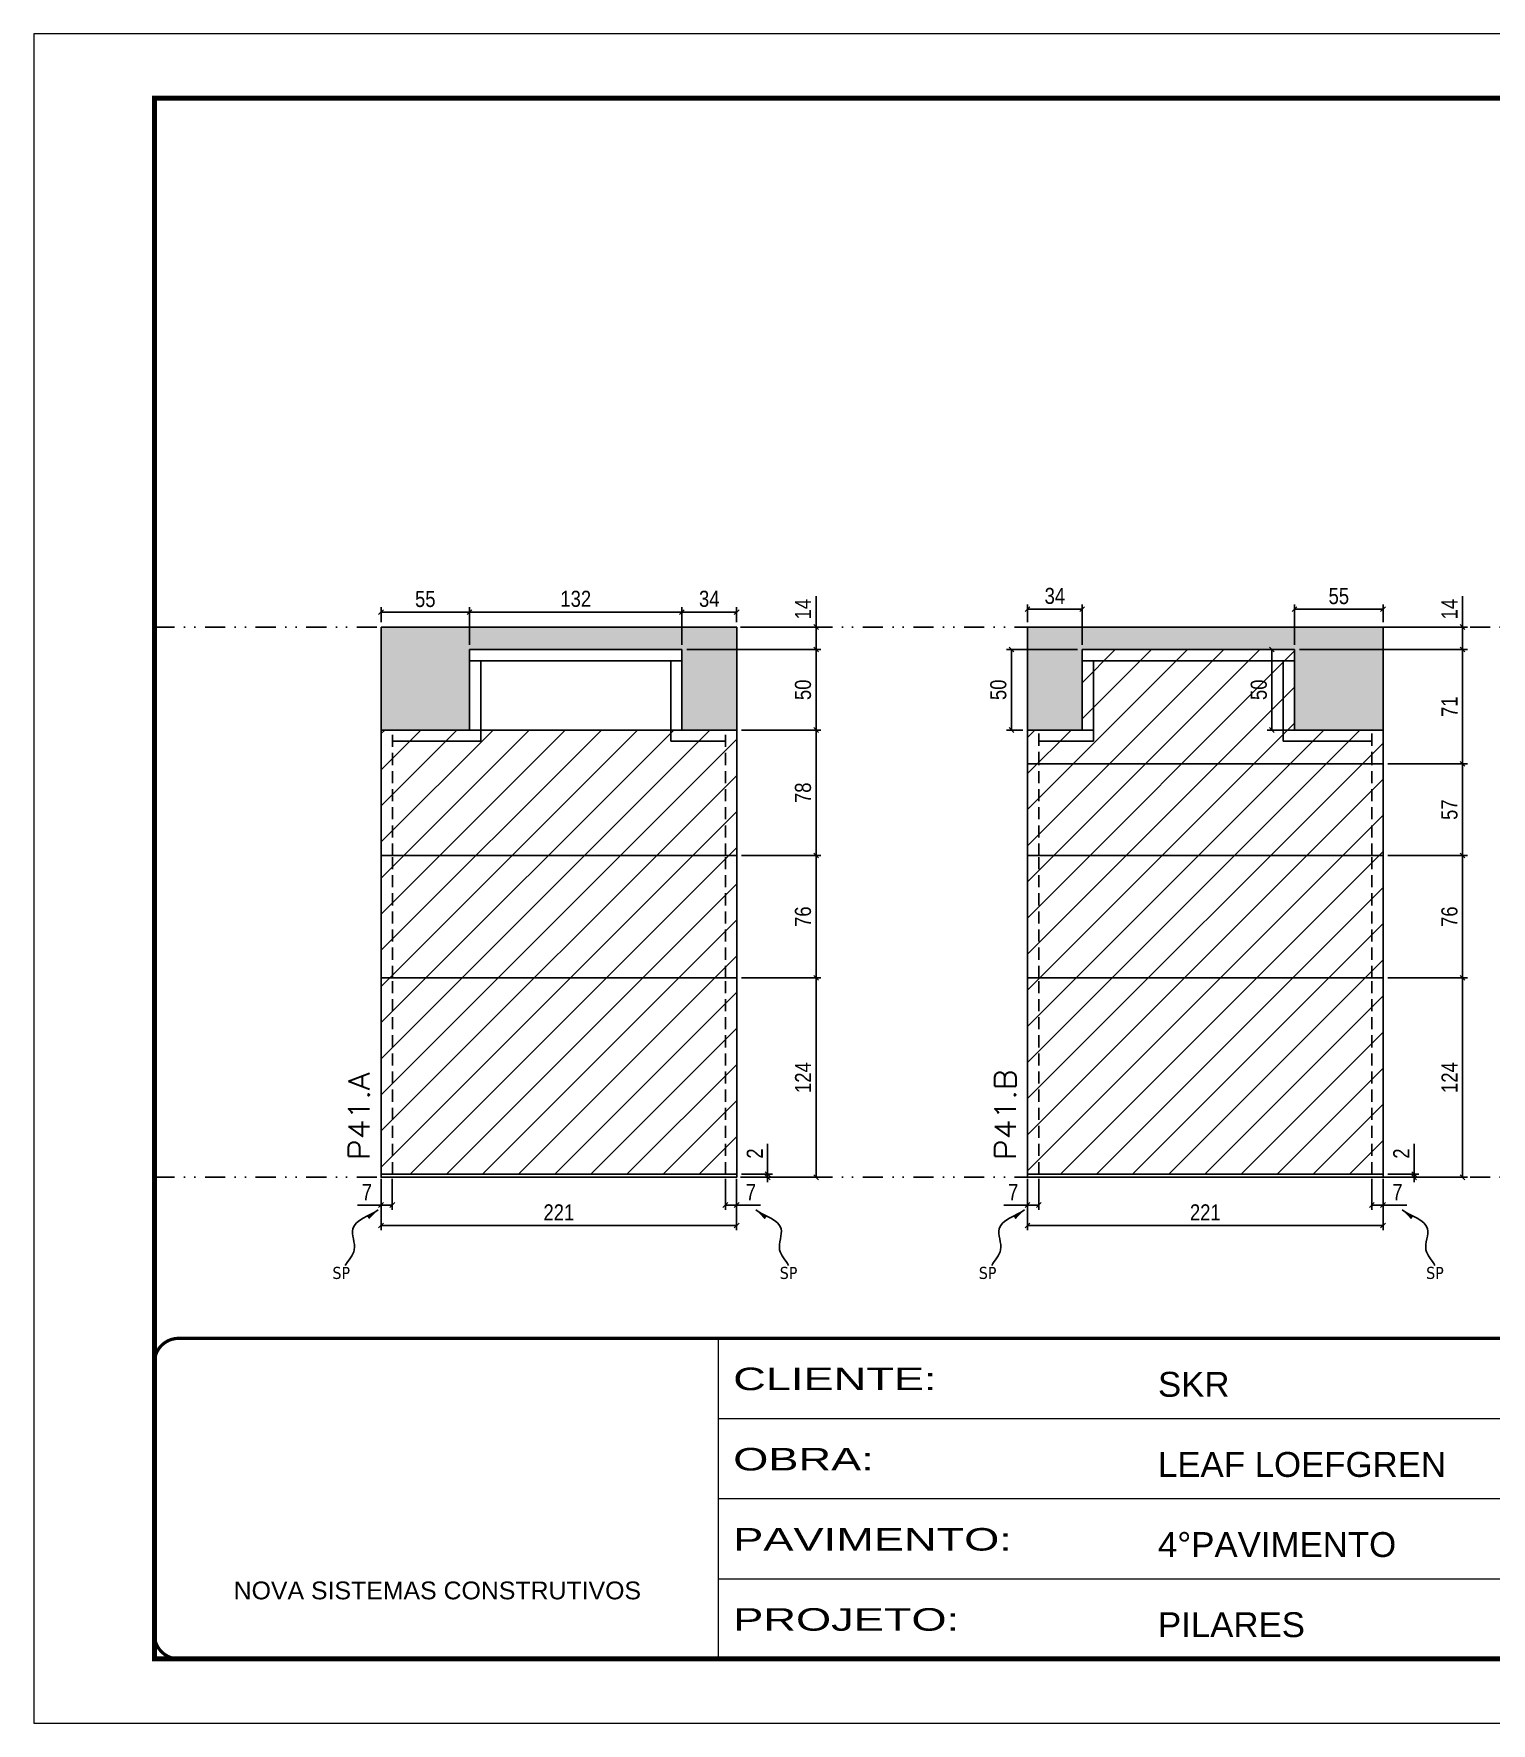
# Model space of a CAD drawing. Extents: x 14400 to 27878, y -21631 to 6985.
# Drawn here: x 17583 to 18489, y -7848 to -6798 of the extents above; entities that cross this region are included whole.
import ezdxf

# ---------------------------------------------------------------- set-up
doc = ezdxf.new("R2010")
doc.units = 0
for name, pattern in [('CONTINUO', [0]), ('DASHED', [0.75, 0.5, -0.25]), ('DIVIDE2', [0.625, 0.25, -0.125, 0, -0.125, 0, -0.125]), ('HIDDEN', [0.375, 0.25, -0.125])]:
    doc.linetypes.add(name, pattern=pattern)
for name, color, linetype in [('COTA', 241, 'Continuous'), ('Nível', 160, 'Continuous'), ('Painéis', 200, 'Continuous'), ('SARR_2.2x7', 40, 'Continuous'), ('Sarrafo de Pressão', 42, 'HIDDEN'), ('texto', 7, 'Continuous')]:
    doc.layers.add(name, color=color, linetype=linetype)
for name, color, linetype, lineweight in [('Folhas', 255, 'Continuous', 9), ('Hachura', 251, 'Continuous', 9), ('SARRAFO DE PRESSAO', 251, 'DASHED', 9), ('Texto Seção', 7, 'Continuous', 15)]:
    doc.layers.add(name, color=color, linetype=linetype, lineweight=lineweight)
doc.styles.add('ARIAL', font='arial.ttf')
doc.styles.add('COTA TECNICA', font='techl___.ttf', dxfattribs={"height": 10})
doc.styles.add('COTA TECNICA-50', font='techl___.ttf', dxfattribs={"height": 10})
doc.styles.add('REGUA-120', font='ROMANS.shx', dxfattribs={"height": 15})
doc.styles.get("Standard").update_dxf_attribs({"font": 'arial.ttf'})
doc.styles.add('Tecnologia', font='')
doc.styles.get('Tecnologia').set_extended_font_data('Forgotten Futurist')
doc.dimstyles.new('COTA PAINEL-50', dxfattribs={"dimtxt": 10, "dimasz": 3, "dimexe": 3, "dimexo": 3, "dimgap": 3, "dimtad": 1, "dimdec": 1, "dimzin": 12, "dimdsep": 46, "dimtxsty": 'COTA TECNICA-50', "dimblk1": 'OBLIQUE', "dimblk2": 'OBLIQUE', "dimsah": 1, "dimcen": 0.9, "dimclrd": 4, "dimclre": 4, "dimclrt": 240, "dimadec": 1, "dimazin": 3, "dimtfac": 1, "dimtdec": 1, "dimtmove": 0, "dimatfit": 3, "dimfxl": 1, "dimtolj": 1, "dimtzin": 12, "dimarcsym": 0})
doc.dimstyles.new('PAINEL', dxfattribs={"dimtxt": 10, "dimasz": 3, "dimexe": 3, "dimexo": 3, "dimgap": 3, "dimtad": 1, "dimdec": 1, "dimzin": 12, "dimdsep": 46, "dimtxsty": 'COTA TECNICA', "dimblk1": 'OBLIQUE', "dimblk2": 'OBLIQUE', "dimsah": 1, "dimcen": 0.9, "dimclrd": 4, "dimclre": 4, "dimclrt": 240, "dimadec": 1, "dimazin": 3, "dimtfac": 1, "dimtdec": 1, "dimtmove": 0, "dimatfit": 3, "dimfxl": 1, "dimtolj": 1, "dimtzin": 12, "dimarcsym": 0})
doc.dimstyles.get("Standard").update_dxf_attribs({"dimtxt": 0.18, "dimasz": 0.18, "dimexe": 0.18, "dimexo": 0.0625, "dimgap": 0.09, "dimtad": 0, "dimtih": 1, "dimtoh": 1, "dimdec": 4, "dimzin": 0, "dimdsep": 46, "dimtxsty": 'Standard', "dimcen": 0.09, "dimadec": 0, "dimazin": 0, "dimtfac": 1, "dimtdec": 4, "dimtofl": 0, "dimtmove": 0, "dimatfit": 3, "dimfxl": 1, "dimtolj": 1, "dimtzin": 0, "dimarcsym": 0})

# ---------------------------------------------------------------- blocks, each defined once
blk = doc.blocks.new('9999999999')
at = {"color": 30, "linetype": 'CONTINUO'}
for p, q in [((98564.6, 34230.2), (98564.6, 34429.4)), ((98564.6, 34379.6), (99584, 34379.6)), ((98564.6, 34329.8), (99488, 34329.8)), ((98564.6, 34280), (99488, 34280))]:
    blk.add_line(p, q, dxfattribs=at)
at = {"color": 30, "linetype": 'CONTINUO', "const_width": 2}
blk.add_lwpolyline([(99584, 34230.2), (99584, 34414.4, 0.414214), (99569, 34429.4), (98229, 34429.4, 0.414214), (98214, 34414.4), (98214, 34245.2, 0.414214), (98229, 34230.2), (99584, 34230.2)], format="xyb", dxfattribs=at)
at = {"layer": 'Folhas'}
blk.add_lwpolyline([(98139, 34190.2), (99624, 34190.2), (99624, 35240.2), (98139, 35240.2)], close=True, dxfattribs=at)
at = {"layer": 'Folhas', "color": 30, "const_width": 3}
blk.add_lwpolyline([(98214, 34230.2), (99584, 34230.2), (99584, 35200.2), (98214, 35200.2)], close=True, dxfattribs=at)
at = {"color": 7, "linetype": 'Continuous', "ltscale": 5, "style": 'ARIAL'}
for s, height, p in [('SKR', 15.48, (98837.7, 34393.1)), ('LEAF LOEFGREN', 15.483, (98837.7, 34343.3)), ('4°PAVIMENTO', 15.483, (98837.7, 34293.5)), ('NOVA SISTEMAS CONSTRUTIVOS', 11.059, (98263.2, 34267.2)), ('PILARES', 15.48, (98837.7, 34243.7))]:
    blk.add_text(s, height=height, dxfattribs=at).set_placement(p)
at = {"layer": 'Folhas', "color": 7, "style": 'Tecnologia', "width": 1.5}
for s, p in [('CLIENTE:', (98573.7, 34397.2)), ('OBRA:', (98573.7, 34347.3)), ('PAVIMENTO:', (98573.7, 34297.5)), ('PROJETO:', (98573.7, 34247.7))]:
    blk.add_text(s, height=14, dxfattribs=at).set_placement(p)
blk = doc.blocks.new('_Oblique')
at = {"color": 0, "linetype": 'ByBlock', "lineweight": -2}
blk.add_line((-0.5, -0.5), (0.5, 0.5), dxfattribs=at)
blk = doc.blocks.new('*D2212')
at = {"layer": 'COTA', "color": 4, "lineweight": -2, "transparency": 16777216}
for p, q in [((17799.3, -7509.9), (17799.3, -7541.8)), ((18020.3, -7509.9), (18020.3, -7541.8)), ((18020.3, -7538.8), (17799.3, -7538.8))]:
    blk.add_line(p, q, dxfattribs=at)
at = {"layer": 'Defpoints', "color": 0, "transparency": 16777216}
for p in [(17799.3, -7506.9), (18020.3, -7506.9), (17799.3, -7538.8)]:
    blk.add_point(p, dxfattribs=at)
at = {"layer": 'COTA', "color": 4, "lineweight": -2, "transparency": 16777216, "xscale": 3, "yscale": 3, "zscale": 3, "rotation": 180}
blk.add_blockref('_Oblique', (17799.3, -7538.8), dxfattribs=at)
at = {"layer": 'COTA', "color": 4, "lineweight": -2, "transparency": 16777216, "xscale": 3, "yscale": 3, "zscale": 3}
blk.add_blockref('_Oblique', (18020.3, -7538.8), dxfattribs=at)
at = {"layer": 'COTA', "color": 240, "transparency": 16777216, "insert": (17909.8, -7530.7), "char_height": 10, "attachment_point": 5, "style": 'COTA TECNICA'}
blk.add_mtext('\\A1;221', dxfattribs=at)
blk = doc.blocks.new('*D2213')
at = {"layer": 'COTA', "color": 4, "lineweight": -2, "transparency": 16777216}
for p, q in [((18013.3, -7509.9), (18013.3, -7529.1)), ((18020.3, -7511.9), (18020.3, -7529.1)), ((18013.3, -7526.1), (18020.3, -7526.1)), ((18020.3, -7526.1), (18035.1, -7526.1))]:
    blk.add_line(p, q, dxfattribs=at)
at = {"layer": 'Defpoints', "color": 0, "transparency": 16777216}
for p in [(18013.3, -7506.9), (18020.3, -7508.9), (18020.3, -7526.1)]:
    blk.add_point(p, dxfattribs=at)
at = {"layer": 'COTA', "color": 4, "lineweight": -2, "transparency": 16777216, "xscale": 3, "yscale": 3, "zscale": 3, "rotation": 180}
blk.add_blockref('_Oblique', (18013.3, -7526.1), dxfattribs=at)
at = {"layer": 'COTA', "color": 4, "lineweight": -2, "transparency": 16777216, "xscale": 3, "yscale": 3, "zscale": 3}
blk.add_blockref('_Oblique', (18020.3, -7526.1), dxfattribs=at)
at = {"layer": 'COTA', "color": 240, "transparency": 16777216, "insert": (18029.2, -7518.1), "char_height": 10, "attachment_point": 5, "style": 'COTA TECNICA-50'}
blk.add_mtext('\\A1;7', dxfattribs=at)
blk = doc.blocks.new('*D2214')
at = {"layer": 'COTA', "color": 4, "lineweight": -2, "transparency": 16777216}
for p, q in [((17799.3, -7511.9), (17799.3, -7529.1)), ((17806.3, -7509.9), (17806.3, -7529.1)), ((17799.3, -7526.1), (17784.6, -7526.1)), ((17806.3, -7526.1), (17799.3, -7526.1))]:
    blk.add_line(p, q, dxfattribs=at)
at = {"layer": 'Defpoints', "color": 0, "transparency": 16777216}
for p in [(17806.3, -7506.9), (17799.3, -7508.9), (17799.3, -7526.1)]:
    blk.add_point(p, dxfattribs=at)
at = {"layer": 'COTA', "color": 4, "lineweight": -2, "transparency": 16777216, "xscale": 3, "yscale": 3, "zscale": 3, "rotation": 180}
blk.add_blockref('_Oblique', (17799.3, -7526.1), dxfattribs=at)
at = {"layer": 'COTA', "color": 4, "lineweight": -2, "transparency": 16777216, "xscale": 3, "yscale": 3, "zscale": 3}
blk.add_blockref('_Oblique', (17806.3, -7526.1), dxfattribs=at)
at = {"layer": 'COTA', "color": 240, "transparency": 16777216, "insert": (17790.5, -7518.1), "char_height": 10, "attachment_point": 5, "style": 'COTA TECNICA-50'}
blk.add_mtext('\\A1;7', dxfattribs=at)
blk = doc.blocks.new('*D2215')
at = {"layer": 'COTA', "color": 4, "lineweight": -2, "transparency": 16777216}
for p, q in [((18039.6, -7506.9), (18039.6, -7488.1)), ((18023.3, -7506.9), (18042.6, -7506.9)), ((18039.6, -7508.9), (18039.6, -7506.9)), ((18023.3, -7508.9), (18042.6, -7508.9)), ((18039.6, -7508.9), (18039.6, -7511.9))]:
    blk.add_line(p, q, dxfattribs=at)
at = {"layer": 'Defpoints', "color": 0, "transparency": 16777216}
for p in [(18020.3, -7506.9), (18020.3, -7508.9), (18039.6, -7508.9)]:
    blk.add_point(p, dxfattribs=at)
at = {"layer": 'COTA', "color": 4, "lineweight": -2, "transparency": 16777216, "xscale": 3, "yscale": 3, "zscale": 3}
for p, rotation in [((18039.6, -7506.9), 270), ((18039.6, -7508.9), 90)]:
    blk.add_blockref('_Oblique', p, dxfattribs=dict(at, rotation=rotation))
at = {"layer": 'COTA', "color": 240, "transparency": 16777216, "insert": (18031.6, -7494.1), "char_height": 10, "attachment_point": 5, "rotation": 90, "style": 'COTA TECNICA-50'}
blk.add_mtext('\\A1;2', dxfattribs=at)
blk = doc.blocks.new('*D2216')
at = {"layer": 'COTA', "color": 4, "linetype": 'ByBlock', "lineweight": -2, "transparency": 16777216}
for p, q in [((18023.3, -7384.9), (18072.7, -7384.9)), ((18069.7, -7508.9), (18069.7, -7384.9)), ((18023.3, -7508.9), (18072.7, -7508.9))]:
    blk.add_line(p, q, dxfattribs=at)
at = {"layer": 'Defpoints', "color": 0, "linetype": 'ByBlock', "transparency": 16777216}
for p in [(18020.3, -7384.9), (18069.7, -7384.9), (18020.3, -7508.9)]:
    blk.add_point(p, dxfattribs=at)
at = {"layer": 'COTA', "color": 4, "linetype": 'ByBlock', "lineweight": -2, "transparency": 16777216, "xscale": 3, "yscale": 3, "zscale": 3}
for p, rotation in [((18069.7, -7384.9), 90), ((18069.7, -7508.9), 270)]:
    blk.add_blockref('_Oblique', p, dxfattribs=dict(at, rotation=rotation))
at = {"layer": 'COTA', "color": 240, "linetype": 'ByBlock', "transparency": 16777216, "insert": (18061.6, -7446.9), "char_height": 10, "attachment_point": 5, "rotation": 90, "style": 'COTA TECNICA'}
blk.add_mtext('\\A1;124', dxfattribs=at)
blk = doc.blocks.new('*D2217')
at = {"layer": 'COTA', "color": 4, "linetype": 'ByBlock', "lineweight": -2, "transparency": 16777216}
for p, q in [((18023.3, -7384.9), (18072.7, -7384.9)), ((18069.7, -7508.9), (18069.7, -7384.9)), ((18023.3, -7508.9), (18072.7, -7508.9))]:
    blk.add_line(p, q, dxfattribs=at)
at = {"layer": 'Defpoints', "color": 0, "linetype": 'ByBlock', "transparency": 16777216}
for p in [(18020.3, -7384.9), (18069.7, -7384.9), (18020.3, -7508.9)]:
    blk.add_point(p, dxfattribs=at)
at = {"layer": 'COTA', "color": 4, "linetype": 'ByBlock', "lineweight": -2, "transparency": 16777216, "xscale": 3, "yscale": 3, "zscale": 3}
for p, rotation in [((18069.7, -7384.9), 90), ((18069.7, -7508.9), 270)]:
    blk.add_blockref('_Oblique', p, dxfattribs=dict(at, rotation=rotation))
at = {"layer": 'COTA', "color": 240, "linetype": 'ByBlock', "transparency": 16777216, "insert": (18061.6, -7446.9), "char_height": 10, "attachment_point": 5, "rotation": 90, "style": 'COTA TECNICA'}
blk.add_mtext('\\A1;124', dxfattribs=at)
blk = doc.blocks.new('*D2218')
at = {"layer": 'COTA', "color": 4, "lineweight": -2, "transparency": 16777216}
for p, q in [((18023.3, -7308.9), (18072.7, -7308.9)), ((18069.7, -7384.9), (18069.7, -7308.9)), ((18023.3, -7384.9), (18072.7, -7384.9))]:
    blk.add_line(p, q, dxfattribs=at)
at = {"layer": 'Defpoints', "color": 0, "transparency": 16777216}
for p in [(18020.3, -7308.9), (18069.7, -7308.9), (18020.3, -7384.9)]:
    blk.add_point(p, dxfattribs=at)
at = {"layer": 'COTA', "color": 4, "lineweight": -2, "transparency": 16777216, "xscale": 3, "yscale": 3, "zscale": 3}
for p, rotation in [((18069.7, -7308.9), 90), ((18069.7, -7384.9), 270)]:
    blk.add_blockref('_Oblique', p, dxfattribs=dict(at, rotation=rotation))
at = {"layer": 'COTA', "color": 240, "transparency": 16777216, "insert": (18061.6, -7346.9), "char_height": 10, "attachment_point": 5, "rotation": 90, "style": 'COTA TECNICA'}
blk.add_mtext('\\A1;76', dxfattribs=at)
blk = doc.blocks.new('*D2219')
at = {"layer": 'COTA', "color": 4, "lineweight": -2, "transparency": 16777216}
for p, q in [((18201.1, -7509.9), (18201.1, -7541.8)), ((18422.1, -7509.9), (18422.1, -7541.8)), ((18422.1, -7538.8), (18201.1, -7538.8))]:
    blk.add_line(p, q, dxfattribs=at)
at = {"layer": 'Defpoints', "color": 0, "transparency": 16777216}
for p in [(18201.1, -7506.9), (18422.1, -7506.9), (18201.1, -7538.8)]:
    blk.add_point(p, dxfattribs=at)
at = {"layer": 'COTA', "color": 4, "lineweight": -2, "transparency": 16777216, "xscale": 3, "yscale": 3, "zscale": 3, "rotation": 180}
blk.add_blockref('_Oblique', (18201.1, -7538.8), dxfattribs=at)
at = {"layer": 'COTA', "color": 4, "lineweight": -2, "transparency": 16777216, "xscale": 3, "yscale": 3, "zscale": 3}
blk.add_blockref('_Oblique', (18422.1, -7538.8), dxfattribs=at)
at = {"layer": 'COTA', "color": 240, "transparency": 16777216, "insert": (18311.6, -7530.7), "char_height": 10, "attachment_point": 5, "style": 'COTA TECNICA'}
blk.add_mtext('\\A1;221', dxfattribs=at)
blk = doc.blocks.new('*D2220')
at = {"layer": 'COTA', "color": 4, "lineweight": -2, "transparency": 16777216}
for p, q in [((18415.1, -7509.9), (18415.1, -7529.1)), ((18422.1, -7511.9), (18422.1, -7529.1)), ((18415.1, -7526.1), (18422.1, -7526.1)), ((18422.1, -7526.1), (18436.8, -7526.1))]:
    blk.add_line(p, q, dxfattribs=at)
at = {"layer": 'Defpoints', "color": 0, "transparency": 16777216}
for p in [(18415.1, -7506.9), (18422.1, -7508.9), (18422.1, -7526.1)]:
    blk.add_point(p, dxfattribs=at)
at = {"layer": 'COTA', "color": 4, "lineweight": -2, "transparency": 16777216, "xscale": 3, "yscale": 3, "zscale": 3, "rotation": 180}
blk.add_blockref('_Oblique', (18415.1, -7526.1), dxfattribs=at)
at = {"layer": 'COTA', "color": 4, "lineweight": -2, "transparency": 16777216, "xscale": 3, "yscale": 3, "zscale": 3}
blk.add_blockref('_Oblique', (18422.1, -7526.1), dxfattribs=at)
at = {"layer": 'COTA', "color": 240, "transparency": 16777216, "insert": (18431, -7518.1), "char_height": 10, "attachment_point": 5, "style": 'COTA TECNICA-50'}
blk.add_mtext('\\A1;7', dxfattribs=at)
blk = doc.blocks.new('*D2221')
at = {"layer": 'COTA', "color": 4, "lineweight": -2, "transparency": 16777216}
for p, q in [((18201.1, -7511.9), (18201.1, -7529.1)), ((18208.1, -7509.9), (18208.1, -7529.1)), ((18201.1, -7526.1), (18186.4, -7526.1)), ((18208.1, -7526.1), (18201.1, -7526.1))]:
    blk.add_line(p, q, dxfattribs=at)
at = {"layer": 'Defpoints', "color": 0, "transparency": 16777216}
for p in [(18208.1, -7506.9), (18201.1, -7508.9), (18201.1, -7526.1)]:
    blk.add_point(p, dxfattribs=at)
at = {"layer": 'COTA', "color": 4, "lineweight": -2, "transparency": 16777216, "xscale": 3, "yscale": 3, "zscale": 3, "rotation": 180}
blk.add_blockref('_Oblique', (18201.1, -7526.1), dxfattribs=at)
at = {"layer": 'COTA', "color": 4, "lineweight": -2, "transparency": 16777216, "xscale": 3, "yscale": 3, "zscale": 3}
blk.add_blockref('_Oblique', (18208.1, -7526.1), dxfattribs=at)
at = {"layer": 'COTA', "color": 240, "transparency": 16777216, "insert": (18192.2, -7518.1), "char_height": 10, "attachment_point": 5, "style": 'COTA TECNICA-50'}
blk.add_mtext('\\A1;7', dxfattribs=at)
blk = doc.blocks.new('*D2222')
at = {"layer": 'COTA', "color": 4, "lineweight": -2, "transparency": 16777216}
for p, q in [((18441.4, -7506.9), (18441.4, -7488.1)), ((18425.1, -7506.9), (18444.4, -7506.9)), ((18441.4, -7508.9), (18441.4, -7506.9)), ((18425.1, -7508.9), (18444.4, -7508.9)), ((18441.4, -7508.9), (18441.4, -7511.9))]:
    blk.add_line(p, q, dxfattribs=at)
at = {"layer": 'Defpoints', "color": 0, "transparency": 16777216}
for p in [(18422.1, -7506.9), (18422.1, -7508.9), (18441.4, -7508.9)]:
    blk.add_point(p, dxfattribs=at)
at = {"layer": 'COTA', "color": 4, "lineweight": -2, "transparency": 16777216, "xscale": 3, "yscale": 3, "zscale": 3}
for p, rotation in [((18441.4, -7506.9), 270), ((18441.4, -7508.9), 90)]:
    blk.add_blockref('_Oblique', p, dxfattribs=dict(at, rotation=rotation))
at = {"layer": 'COTA', "color": 240, "transparency": 16777216, "insert": (18433.4, -7494.1), "char_height": 10, "attachment_point": 5, "rotation": 90, "style": 'COTA TECNICA-50'}
blk.add_mtext('\\A1;2', dxfattribs=at)
blk = doc.blocks.new('*D2223')
at = {"layer": 'COTA', "color": 4, "linetype": 'ByBlock', "lineweight": -2, "transparency": 16777216}
for p, q in [((18425.1, -7384.9), (18474.5, -7384.9)), ((18471.5, -7508.9), (18471.5, -7384.9)), ((18425.1, -7508.9), (18474.5, -7508.9))]:
    blk.add_line(p, q, dxfattribs=at)
at = {"layer": 'Defpoints', "color": 0, "linetype": 'ByBlock', "transparency": 16777216}
for p in [(18422.1, -7384.9), (18471.5, -7384.9), (18422.1, -7508.9)]:
    blk.add_point(p, dxfattribs=at)
at = {"layer": 'COTA', "color": 4, "linetype": 'ByBlock', "lineweight": -2, "transparency": 16777216, "xscale": 3, "yscale": 3, "zscale": 3}
for p, rotation in [((18471.5, -7384.9), 90), ((18471.5, -7508.9), 270)]:
    blk.add_blockref('_Oblique', p, dxfattribs=dict(at, rotation=rotation))
at = {"layer": 'COTA', "color": 240, "linetype": 'ByBlock', "transparency": 16777216, "insert": (18463.4, -7446.9), "char_height": 10, "attachment_point": 5, "rotation": 90, "style": 'COTA TECNICA'}
blk.add_mtext('\\A1;124', dxfattribs=at)
blk = doc.blocks.new('*D2224')
at = {"layer": 'COTA', "color": 4, "linetype": 'ByBlock', "lineweight": -2, "transparency": 16777216}
for p, q in [((18425.1, -7384.9), (18474.5, -7384.9)), ((18471.5, -7508.9), (18471.5, -7384.9)), ((18425.1, -7508.9), (18474.5, -7508.9))]:
    blk.add_line(p, q, dxfattribs=at)
at = {"layer": 'Defpoints', "color": 0, "linetype": 'ByBlock', "transparency": 16777216}
for p in [(18422.1, -7384.9), (18471.5, -7384.9), (18422.1, -7508.9)]:
    blk.add_point(p, dxfattribs=at)
at = {"layer": 'COTA', "color": 4, "linetype": 'ByBlock', "lineweight": -2, "transparency": 16777216, "xscale": 3, "yscale": 3, "zscale": 3}
for p, rotation in [((18471.5, -7384.9), 90), ((18471.5, -7508.9), 270)]:
    blk.add_blockref('_Oblique', p, dxfattribs=dict(at, rotation=rotation))
at = {"layer": 'COTA', "color": 240, "linetype": 'ByBlock', "transparency": 16777216, "insert": (18463.4, -7446.9), "char_height": 10, "attachment_point": 5, "rotation": 90, "style": 'COTA TECNICA'}
blk.add_mtext('\\A1;124', dxfattribs=at)
blk = doc.blocks.new('*D2225')
at = {"layer": 'COTA', "color": 4, "lineweight": -2, "transparency": 16777216}
for p, q in [((18425.1, -7308.9), (18474.5, -7308.9)), ((18471.5, -7384.9), (18471.5, -7308.9)), ((18425.1, -7384.9), (18474.5, -7384.9))]:
    blk.add_line(p, q, dxfattribs=at)
at = {"layer": 'Defpoints', "color": 0, "transparency": 16777216}
for p in [(18422.1, -7308.9), (18471.5, -7308.9), (18422.1, -7384.9)]:
    blk.add_point(p, dxfattribs=at)
at = {"layer": 'COTA', "color": 4, "lineweight": -2, "transparency": 16777216, "xscale": 3, "yscale": 3, "zscale": 3}
for p, rotation in [((18471.5, -7308.9), 90), ((18471.5, -7384.9), 270)]:
    blk.add_blockref('_Oblique', p, dxfattribs=dict(at, rotation=rotation))
at = {"layer": 'COTA', "color": 240, "transparency": 16777216, "insert": (18463.4, -7346.9), "char_height": 10, "attachment_point": 5, "rotation": 90, "style": 'COTA TECNICA'}
blk.add_mtext('\\A1;76', dxfattribs=at)
blk = doc.blocks.new('*D2226')
at = {"layer": 'COTA', "color": 4, "lineweight": -2, "transparency": 16777216}
for p, q in [((18201.1, -7163.9), (18201.1, -7152.8)), ((18201.1, -7155.8), (18235.1, -7155.8)), ((18235.1, -7177.9), (18235.1, -7152.8))]:
    blk.add_line(p, q, dxfattribs=at)
at = {"layer": 'Defpoints', "color": 0, "transparency": 16777216}
for p in [(18235.1, -7155.8), (18201.1, -7166.9), (18235.1, -7180.9)]:
    blk.add_point(p, dxfattribs=at)
at = {"layer": 'COTA', "color": 4, "lineweight": -2, "transparency": 16777216, "xscale": 3, "yscale": 3, "zscale": 3, "rotation": 180}
blk.add_blockref('_Oblique', (18201.1, -7155.8), dxfattribs=at)
at = {"layer": 'COTA', "color": 4, "lineweight": -2, "transparency": 16777216, "xscale": 3, "yscale": 3, "zscale": 3}
blk.add_blockref('_Oblique', (18235.1, -7155.8), dxfattribs=at)
at = {"layer": 'COTA', "color": 240, "transparency": 16777216, "insert": (18218.1, -7147.6), "char_height": 10, "attachment_point": 5, "style": 'COTA TECNICA'}
blk.add_mtext('\\A1;34', dxfattribs=at)
blk = doc.blocks.new('*D2227')
at = {"layer": 'COTA', "color": 4, "lineweight": -2, "transparency": 16777216}
for p, q in [((18370.1, -7180.9), (18474.5, -7180.9)), ((18471.5, -7251.9), (18471.5, -7180.9)), ((18425.1, -7251.9), (18474.5, -7251.9))]:
    blk.add_line(p, q, dxfattribs=at)
at = {"layer": 'Defpoints', "color": 0, "transparency": 16777216}
for p in [(18367.1, -7180.9), (18471.5, -7180.9), (18422.1, -7251.9)]:
    blk.add_point(p, dxfattribs=at)
at = {"layer": 'COTA', "color": 4, "lineweight": -2, "transparency": 16777216, "xscale": 3, "yscale": 3, "zscale": 3}
for p, rotation in [((18471.5, -7180.9), 90), ((18471.5, -7251.9), 270)]:
    blk.add_blockref('_Oblique', p, dxfattribs=dict(at, rotation=rotation))
at = {"layer": 'COTA', "color": 240, "transparency": 16777216, "insert": (18463.4, -7216.4), "char_height": 10, "attachment_point": 5, "rotation": 90, "style": 'COTA TECNICA'}
blk.add_mtext('\\A1;71', dxfattribs=at)
blk = doc.blocks.new('*D2228')
at = {"layer": 'COTA', "color": 4, "lineweight": -2, "transparency": 16777216}
for p, q in [((18471.5, -7166.9), (18471.5, -7147.8)), ((18425.1, -7166.9), (18474.5, -7166.9)), ((18471.5, -7180.9), (18471.5, -7166.9)), ((18370.1, -7180.9), (18474.5, -7180.9))]:
    blk.add_line(p, q, dxfattribs=at)
at = {"layer": 'Defpoints', "color": 0, "transparency": 16777216}
for p in [(18422.1, -7166.9), (18471.5, -7166.9), (18367.1, -7180.9)]:
    blk.add_point(p, dxfattribs=at)
at = {"layer": 'COTA', "color": 4, "lineweight": -2, "transparency": 16777216, "xscale": 3, "yscale": 3, "zscale": 3}
for p, rotation in [((18471.5, -7166.9), 90), ((18471.5, -7180.9), 270)]:
    blk.add_blockref('_Oblique', p, dxfattribs=dict(at, rotation=rotation))
at = {"layer": 'COTA', "color": 240, "transparency": 16777216, "insert": (18463.4, -7155.8), "char_height": 10, "attachment_point": 5, "rotation": 90, "style": 'COTA TECNICA'}
blk.add_mtext('\\A1;14', dxfattribs=at)
blk = doc.blocks.new('*D2229')
at = {"layer": 'COTA', "color": 4, "lineweight": -2, "transparency": 16777216}
for p, q in [((18232.1, -7180.9), (18188.1, -7180.9)), ((18191.1, -7230.9), (18191.1, -7180.9)), ((18198.1, -7230.9), (18188.1, -7230.9))]:
    blk.add_line(p, q, dxfattribs=at)
at = {"layer": 'Defpoints', "color": 0, "transparency": 16777216}
for p in [(18191.1, -7180.9), (18235.1, -7180.9), (18201.1, -7230.9)]:
    blk.add_point(p, dxfattribs=at)
at = {"layer": 'COTA', "color": 4, "lineweight": -2, "transparency": 16777216, "xscale": 3, "yscale": 3, "zscale": 3}
for p, rotation in [((18191.1, -7180.9), 90), ((18191.1, -7230.9), 270)]:
    blk.add_blockref('_Oblique', p, dxfattribs=dict(at, rotation=rotation))
at = {"layer": 'COTA', "color": 240, "transparency": 16777216, "insert": (18183, -7205.9), "char_height": 10, "attachment_point": 5, "rotation": 90, "style": 'COTA TECNICA'}
blk.add_mtext('\\A1;50', dxfattribs=at)
blk = doc.blocks.new('*D2230')
at = {"layer": 'COTA', "color": 4, "lineweight": -2, "transparency": 16777216}
for p, q in [((18425.1, -7251.9), (18474.5, -7251.9)), ((18471.5, -7308.9), (18471.5, -7251.9)), ((18425.1, -7308.9), (18474.5, -7308.9))]:
    blk.add_line(p, q, dxfattribs=at)
at = {"layer": 'Defpoints', "color": 0, "transparency": 16777216}
for p in [(18422.1, -7251.9), (18471.5, -7251.9), (18422.1, -7308.9)]:
    blk.add_point(p, dxfattribs=at)
at = {"layer": 'COTA', "color": 4, "lineweight": -2, "transparency": 16777216, "xscale": 3, "yscale": 3, "zscale": 3}
for p, rotation in [((18471.5, -7251.9), 90), ((18471.5, -7308.9), 270)]:
    blk.add_blockref('_Oblique', p, dxfattribs=dict(at, rotation=rotation))
at = {"layer": 'COTA', "color": 240, "transparency": 16777216, "insert": (18463.4, -7280.4), "char_height": 10, "attachment_point": 5, "rotation": 90, "style": 'COTA TECNICA'}
blk.add_mtext('\\A1;57', dxfattribs=at)
blk = doc.blocks.new('*D2501')
at = {"layer": 'COTA', "color": 4, "lineweight": -2, "transparency": 16777216}
for p, q in [((18023.3, -7230.9), (18072.7, -7230.9)), ((18069.7, -7308.9), (18069.7, -7230.9)), ((18023.3, -7308.9), (18072.7, -7308.9))]:
    blk.add_line(p, q, dxfattribs=at)
at = {"layer": 'Defpoints', "color": 0, "transparency": 16777216}
for p in [(18020.3, -7230.9), (18069.7, -7230.9), (18020.3, -7308.9)]:
    blk.add_point(p, dxfattribs=at)
at = {"layer": 'COTA', "color": 4, "lineweight": -2, "transparency": 16777216, "xscale": 3, "yscale": 3, "zscale": 3}
for p, rotation in [((18069.7, -7230.9), 90), ((18069.7, -7308.9), 270)]:
    blk.add_blockref('_Oblique', p, dxfattribs=dict(at, rotation=rotation))
at = {"layer": 'COTA', "color": 240, "transparency": 16777216, "insert": (18061.6, -7269.9), "char_height": 10, "attachment_point": 5, "rotation": 90, "style": 'COTA TECNICA'}
blk.add_mtext('\\A1;78', dxfattribs=at)
blk = doc.blocks.new('*D2502')
at = {"layer": 'COTA', "color": 4, "lineweight": -2, "transparency": 16777216}
for p, q in [((17989.3, -7180.9), (18072.7, -7180.9)), ((18069.7, -7180.9), (18069.7, -7230.9)), ((18023.3, -7230.9), (18072.7, -7230.9))]:
    blk.add_line(p, q, dxfattribs=at)
at = {"layer": 'Defpoints', "color": 0, "transparency": 16777216}
for p in [(17986.3, -7180.9), (18020.3, -7230.9), (18069.7, -7230.9)]:
    blk.add_point(p, dxfattribs=at)
at = {"layer": 'COTA', "color": 4, "lineweight": -2, "transparency": 16777216, "xscale": 3, "yscale": 3, "zscale": 3}
for p, rotation in [((18069.7, -7180.9), 90), ((18069.7, -7230.9), 270)]:
    blk.add_blockref('_Oblique', p, dxfattribs=dict(at, rotation=rotation))
at = {"layer": 'COTA', "color": 240, "transparency": 16777216, "insert": (18061.6, -7205.9), "char_height": 10, "attachment_point": 5, "rotation": 90, "style": 'COTA TECNICA'}
blk.add_mtext('\\A1;50', dxfattribs=at)
blk = doc.blocks.new('*D2503')
at = {"layer": 'COTA', "color": 4, "lineweight": -2, "transparency": 16777216}
for p, q in [((18364.1, -7180.9), (18350, -7180.9)), ((18353, -7180.9), (18353, -7230.9)), ((18364.1, -7230.9), (18350, -7230.9))]:
    blk.add_line(p, q, dxfattribs=at)
at = {"layer": 'Defpoints', "color": 0, "transparency": 16777216}
for p in [(18367.1, -7180.9), (18353, -7230.9), (18367.1, -7230.9)]:
    blk.add_point(p, dxfattribs=at)
at = {"layer": 'COTA', "color": 4, "lineweight": -2, "transparency": 16777216, "xscale": 3, "yscale": 3, "zscale": 3}
for p, rotation in [((18353, -7180.9), 90), ((18353, -7230.9), 270)]:
    blk.add_blockref('_Oblique', p, dxfattribs=dict(at, rotation=rotation))
at = {"layer": 'COTA', "color": 240, "transparency": 16777216, "insert": (18344.9, -7205.9), "char_height": 10, "attachment_point": 5, "rotation": 90, "style": 'COTA TECNICA'}
blk.add_mtext('\\A1;50', dxfattribs=at)
blk = doc.blocks.new('*D2504')
at = {"layer": 'COTA', "color": 4, "lineweight": -2, "transparency": 16777216}
for p, q in [((18367.1, -7177.9), (18367.1, -7152.8)), ((18367.1, -7155.8), (18422.1, -7155.8)), ((18422.1, -7163.9), (18422.1, -7152.8))]:
    blk.add_line(p, q, dxfattribs=at)
at = {"layer": 'Defpoints', "color": 0, "transparency": 16777216}
for p in [(18422.1, -7155.8), (18422.1, -7166.9), (18367.1, -7180.9)]:
    blk.add_point(p, dxfattribs=at)
at = {"layer": 'COTA', "color": 4, "lineweight": -2, "transparency": 16777216, "xscale": 3, "yscale": 3, "zscale": 3, "rotation": 180}
blk.add_blockref('_Oblique', (18367.1, -7155.8), dxfattribs=at)
at = {"layer": 'COTA', "color": 4, "lineweight": -2, "transparency": 16777216, "xscale": 3, "yscale": 3, "zscale": 3}
blk.add_blockref('_Oblique', (18422.1, -7155.8), dxfattribs=at)
at = {"layer": 'COTA', "color": 240, "transparency": 16777216, "insert": (18394.6, -7147.7), "char_height": 10, "attachment_point": 5, "style": 'COTA TECNICA'}
blk.add_mtext('\\A1;55', dxfattribs=at)
blk = doc.blocks.new('*D4484')
at = {"layer": 'COTA', "color": 4, "lineweight": -2, "transparency": 16777216}
for p, q in [((17799.3, -7163.9), (17799.3, -7154.6)), ((17854.3, -7157.6), (17799.3, -7157.6)), ((17854.3, -7177.9), (17854.3, -7154.6))]:
    blk.add_line(p, q, dxfattribs=at)
at = {"layer": 'Defpoints', "color": 0, "transparency": 16777216}
for p in [(17799.3, -7157.6), (17799.3, -7166.9), (17854.3, -7180.9)]:
    blk.add_point(p, dxfattribs=at)
at = {"layer": 'COTA', "color": 4, "lineweight": -2, "transparency": 16777216, "xscale": 3, "yscale": 3, "zscale": 3, "rotation": 180}
blk.add_blockref('_Oblique', (17799.3, -7157.6), dxfattribs=at)
at = {"layer": 'COTA', "color": 4, "lineweight": -2, "transparency": 16777216, "xscale": 3, "yscale": 3, "zscale": 3}
blk.add_blockref('_Oblique', (17854.3, -7157.6), dxfattribs=at)
at = {"layer": 'COTA', "color": 240, "transparency": 16777216, "insert": (17826.8, -7149.5), "char_height": 10, "attachment_point": 5, "style": 'COTA TECNICA'}
blk.add_mtext('\\A1;55', dxfattribs=at)
blk = doc.blocks.new('*D4485')
at = {"layer": 'COTA', "color": 4, "lineweight": -2, "transparency": 16777216}
for p, q in [((17986.3, -7177.9), (17986.3, -7154.6)), ((17986.3, -7157.6), (18020.3, -7157.6)), ((18020.3, -7163.9), (18020.3, -7154.6))]:
    blk.add_line(p, q, dxfattribs=at)
at = {"layer": 'Defpoints', "color": 0, "transparency": 16777216}
for p in [(18020.3, -7157.6), (18020.3, -7166.9), (17986.3, -7180.9)]:
    blk.add_point(p, dxfattribs=at)
at = {"layer": 'COTA', "color": 4, "lineweight": -2, "transparency": 16777216, "xscale": 3, "yscale": 3, "zscale": 3, "rotation": 180}
blk.add_blockref('_Oblique', (17986.3, -7157.6), dxfattribs=at)
at = {"layer": 'COTA', "color": 4, "lineweight": -2, "transparency": 16777216, "xscale": 3, "yscale": 3, "zscale": 3}
blk.add_blockref('_Oblique', (18020.3, -7157.6), dxfattribs=at)
at = {"layer": 'COTA', "color": 240, "transparency": 16777216, "insert": (18003.3, -7149.4), "char_height": 10, "attachment_point": 5, "style": 'COTA TECNICA'}
blk.add_mtext('\\A1;34', dxfattribs=at)
blk = doc.blocks.new('*D4486')
at = {"layer": 'COTA', "color": 4, "lineweight": -2, "transparency": 16777216}
for p, q in [((17854.3, -7177.9), (17854.3, -7154.6)), ((17854.3, -7157.6), (17986.3, -7157.6)), ((17986.3, -7177.9), (17986.3, -7154.6))]:
    blk.add_line(p, q, dxfattribs=at)
at = {"layer": 'Defpoints', "color": 0, "transparency": 16777216}
for p in [(17986.3, -7157.6), (17854.3, -7180.9), (17986.3, -7180.9)]:
    blk.add_point(p, dxfattribs=at)
at = {"layer": 'COTA', "color": 4, "lineweight": -2, "transparency": 16777216, "xscale": 3, "yscale": 3, "zscale": 3, "rotation": 180}
blk.add_blockref('_Oblique', (17854.3, -7157.6), dxfattribs=at)
at = {"layer": 'COTA', "color": 4, "lineweight": -2, "transparency": 16777216, "xscale": 3, "yscale": 3, "zscale": 3}
blk.add_blockref('_Oblique', (17986.3, -7157.6), dxfattribs=at)
at = {"layer": 'COTA', "color": 240, "transparency": 16777216, "insert": (17920.3, -7149.4), "char_height": 10, "attachment_point": 5, "style": 'COTA TECNICA'}
blk.add_mtext('\\A1;132', dxfattribs=at)
blk = doc.blocks.new('*D4487')
at = {"layer": 'COTA', "color": 4, "lineweight": -2, "transparency": 16777216}
for p, q in [((18069.7, -7166.9), (18069.7, -7147.8)), ((18023.3, -7166.9), (18072.7, -7166.9)), ((18069.7, -7180.9), (18069.7, -7166.9)), ((17989.3, -7180.9), (18072.7, -7180.9))]:
    blk.add_line(p, q, dxfattribs=at)
at = {"layer": 'Defpoints', "color": 0, "transparency": 16777216}
for p in [(18020.3, -7166.9), (18069.7, -7166.9), (17986.3, -7180.9)]:
    blk.add_point(p, dxfattribs=at)
at = {"layer": 'COTA', "color": 4, "lineweight": -2, "transparency": 16777216, "xscale": 3, "yscale": 3, "zscale": 3}
for p, rotation in [((18069.7, -7166.9), 90), ((18069.7, -7180.9), 270)]:
    blk.add_blockref('_Oblique', p, dxfattribs=dict(at, rotation=rotation))
at = {"layer": 'COTA', "color": 240, "transparency": 16777216, "insert": (18061.6, -7155.8), "char_height": 10, "attachment_point": 5, "rotation": 90, "style": 'COTA TECNICA'}
blk.add_mtext('\\A1;14', dxfattribs=at)

msp = doc.modelspace()

# ---------------------------------------------------------------- hatches: boundary and pattern name
at = {"layer": 'COTA'}
h = msp.add_hatch(dxfattribs=at)
h.set_pattern_fill('AR-CONC', color=256, scale=0.03)
h.paths.add_polyline_path([(18020.35, -7166.89), (17799.35, -7166.89), (17799.35, -7230.89), (17854.35, -7230.89), (17854.35, -7180.89), (17986.35, -7180.89), (17986.35, -7230.89), (18020.35, -7230.89)])
h = msp.add_hatch(dxfattribs=at)
h.set_pattern_fill('AR-CONC', color=256, scale=0.03)
h.paths.add_polyline_path([(18422.1, -7166.89), (18201.1, -7166.89), (18201.1, -7230.89), (18235.1, -7230.89), (18235.1, -7180.89), (18367.1, -7180.89), (18367.1, -7230.89), (18422.1, -7230.89)])
at = {"layer": 'Hachura'}
h = msp.add_hatch(dxfattribs=at)
h.set_pattern_fill('ANSI31', color=256, scale=5)
h.paths.add_polyline_path([(18020.35, -7230.89), (17799.35, -7230.89), (17799.35, -7308.89), (18020.35, -7308.89)])
h.paths.add_polyline_path([(18020.35, -7308.89), (17799.35, -7308.89), (17799.35, -7384.89), (18020.35, -7384.89)])
h.paths.add_polyline_path([(18020.35, -7384.89), (17799.35, -7384.89), (17799.35, -7506.89), (18020.35, -7506.89)])
h.paths.add_polyline_path([(18422.1, -7384.89), (18201.1, -7384.89), (18201.1, -7506.89), (18422.1, -7506.89)])
h.paths.add_polyline_path([(18422.1, -7308.89), (18201.1, -7308.89), (18201.1, -7384.89), (18422.1, -7384.89)])
h.paths.add_polyline_path([(18422.1, -7251.89), (18201.1, -7251.89), (18201.1, -7308.89), (18422.1, -7308.89)])
h.paths.add_polyline_path([(18367.1, -7180.89), (18235.1, -7180.89), (18235.1, -7230.89), (18201.1, -7230.89), (18201.1, -7251.89), (18422.1, -7251.89), (18422.1, -7230.89), (18367.1, -7230.89)])
h.paths.add_polyline_path([(18637.05, -7230.89), (18612.05, -7230.89), (18612.05, -7262.89), (18637.05, -7262.89)])
h.paths.add_polyline_path([(18637.05, -7262.89), (18612.05, -7262.89), (18612.05, -7506.89), (18637.05, -7506.89)])
h.paths.add_polyline_path([(18867.39, -7230.89), (18842.39, -7230.89), (18842.39, -7262.89), (18867.39, -7262.89)])
h.paths.add_polyline_path([(18867.39, -7262.89), (18842.39, -7262.89), (18842.39, -7506.89), (18867.39, -7506.89)])

# ---------------------------------------------------------------- linework, layer by layer
at = {"layer": 'COTA'}
for p, q in [((17799.35, -7166.89), (18020.35, -7166.89)), ((17799.35, -7230.89), (17799.35, -7166.89)), ((18020.35, -7230.89), (18020.35, -7166.89)), ((18201.1, -7166.89), (18201.1, -7230.89)), ((18201.1, -7166.89), (18422.1, -7166.89)), ((18422.1, -7166.89), (18422.1, -7230.89)), ((17854.35, -7230.89), (17861.35, -7230.89)), ((17861.35, -7230.89), (17861.35, -7237.89)), ((17979.35, -7230.89), (17979.35, -7237.89)), ((17986.35, -7230.89), (17979.35, -7230.89)), ((18235.1, -7230.89), (18242.1, -7230.89)), ((18242.1, -7230.89), (18242.1, -7237.89)), ((18360.1, -7230.89), (18360.1, -7237.89)), ((18367.1, -7230.89), (18360.1, -7230.89))]:
    msp.add_line(p, q, dxfattribs=at)
at = {"layer": 'Nível', "color": 4, "linetype": 'DIVIDE2', "ltscale": 50}
for p, q in [((17658.47, -7166.89), (19028.47, -7166.89)), ((17658.47, -7508.89), (19028.47, -7508.89))]:
    msp.add_line(p, q, dxfattribs=at)
at = {"layer": 'Painéis'}
for p, q in [((17854.35, -7230.89), (17854.35, -7180.89)), ((17854.35, -7180.89), (17986.35, -7180.89)), ((17986.35, -7230.89), (17986.35, -7180.89)), ((18367.1, -7180.89), (18235.1, -7180.89)), ((18235.1, -7180.89), (18235.1, -7230.89)), ((18367.1, -7230.89), (18367.1, -7180.89)), ((17799.35, -7230.89), (17799.35, -7506.89)), ((17799.35, -7230.89), (18020.35, -7230.89)), ((18020.35, -7506.89), (18020.35, -7230.89)), ((18201.1, -7230.89), (18235.1, -7230.89)), ((18201.1, -7230.89), (18201.1, -7506.89)), ((18367.1, -7230.89), (18422.1, -7230.89)), ((18422.1, -7506.89), (18422.1, -7230.89)), ((18201.1, -7251.89), (18422.1, -7251.89)), ((17799.35, -7308.89), (18020.35, -7308.89)), ((18201.1, -7308.89), (18422.1, -7308.89)), ((17799.35, -7384.89), (18020.35, -7384.89)), ((18201.1, -7384.89), (18422.1, -7384.89))]:
    msp.add_line(p, q, dxfattribs=at)
for points in [[(18020.35, -7506.89), (17799.35, -7506.89), (17799.35, -7508.89), (18020.35, -7508.89)], [(18422.1, -7506.89), (18201.1, -7506.89), (18201.1, -7508.89), (18422.1, -7508.89)]]:
    msp.add_lwpolyline(points, close=True, dxfattribs=at)
at = {"layer": 'SARR_2.2x7'}
for p, q in [((17854.35, -7187.89), (17986.35, -7187.89)), ((17861.35, -7230.89), (17861.35, -7187.89)), ((17979.35, -7187.89), (17979.35, -7230.89)), ((18367.1, -7187.89), (18235.1, -7187.89)), ((18242.1, -7187.89), (18242.1, -7230.89)), ((18360.1, -7187.89), (18360.1, -7230.89)), ((17861.35, -7237.89), (17806.35, -7237.89)), ((18013.35, -7237.89), (17979.35, -7237.89)), ((18208.1, -7237.89), (18242.1, -7237.89)), ((18415.1, -7237.89), (18360.1, -7237.89))]:
    msp.add_line(p, q, dxfattribs=at)
at = {"layer": 'Sarrafo de Pressão', "ltscale": 30}
for p, q in [((17806.35, -7308.89), (17806.35, -7230.89)), ((18013.35, -7308.89), (18013.35, -7230.89)), ((18208.1, -7251.89), (18208.1, -7230.89)), ((18415.1, -7251.89), (18415.1, -7230.89)), ((18208.1, -7308.89), (18208.1, -7251.89)), ((18415.1, -7308.89), (18415.1, -7251.89)), ((17806.35, -7384.89), (17806.35, -7308.89)), ((18013.35, -7384.89), (18013.35, -7308.89)), ((18208.1, -7384.89), (18208.1, -7308.89)), ((18415.1, -7384.89), (18415.1, -7308.89)), ((17806.35, -7506.89), (17806.35, -7384.89)), ((18013.35, -7506.89), (18013.35, -7384.89)), ((18208.1, -7506.89), (18208.1, -7384.89)), ((18415.1, -7506.89), (18415.1, -7384.89))]:
    msp.add_line(p, q, dxfattribs=at)

# ---------------------------------------------------------------- block references
at = {"layer": 'SARRAFO DE PRESSAO', "color": 6, "linetype": 'ByBlock'}
msp.add_blockref('9999999999', (-80555.51, -42038.38), dxfattribs=at)

# ---------------------------------------------------------------- texts
at = {"layer": 'texto', "color": 0, "char_height": 7.5, "attachment_point": 5}
for insert in [(17774.57, -7568.38), (18052.59, -7568.38), (18176.32, -7568.38), (18454.34, -7568.38)]:
    msp.add_mtext('{\\fTahoma|b0|i0|c0|p34;\\C4;SP}', dxfattribs=dict(at, insert=insert))
at = {"layer": 'Texto Seção', "style": 'REGUA-120', "width": 1.1}
for s, p in [('P41.A', (17792.1, -7498.13)), ('P41.B', (18193.85, -7498.13))]:
    msp.add_text(s, height=13, rotation=90, dxfattribs=at).set_placement(p)

# ---------------------------------------------------------------- dimensions: what is measured, and where the dimension line sits
at = {"layer": 'COTA'}
for base, p1, p2, dimstyle, picture, middle in [((17799.35, -7157.59), (17854.35, -7180.89), (17799.35, -7166.89), 'PAINEL', '*D4484', (17826.85, -7149.48)), ((17986.35, -7157.59), (17854.35, -7180.89), (17986.35, -7180.89), 'PAINEL', '*D4486', (17920.35, -7149.37)), ((18020.35, -7157.59), (17986.35, -7180.89), (18020.35, -7166.89), 'PAINEL', '*D4485', (18003.35, -7149.37)), ((18235.1, -7155.82), (18201.1, -7166.89), (18235.1, -7180.89), 'PAINEL', '*D2226', (18218.1, -7147.6)), ((18422.1, -7155.82), (18367.1, -7180.89), (18422.1, -7166.89), 'PAINEL', '*D2504', (18394.6, -7147.71)), ((18020.35, -7526.13), (18013.35, -7506.89), (18020.35, -7508.89), 'COTA PAINEL-50', '*D2213', (18029.21, -7518.06)), ((18422.1, -7526.13), (18415.1, -7506.89), (18422.1, -7508.89), 'COTA PAINEL-50', '*D2220', (18430.96, -7518.06))]:
    dim = msp.add_linear_dim(base=base, p1=p1, p2=p2, dimstyle=dimstyle, dxfattribs=at)
    dim.commit()
    dim.dimension.update_dxf_attribs({"geometry": picture, "text_midpoint": middle})
for base, p1, p2, angle, dimstyle, picture, middle in [((18069.71, -7166.89), (17986.35, -7180.89), (18020.35, -7166.89), 90, 'PAINEL', '*D4487', (18061.64, -7155.83)), ((18471.46, -7166.89), (18367.1, -7180.89), (18422.1, -7166.89), 90, 'PAINEL', '*D2228', (18463.39, -7155.83)), ((18069.71, -7230.89), (17986.35, -7180.89), (18020.35, -7230.89), 90, 'PAINEL', '*D2502', (18061.6, -7205.89)), ((18191.09, -7180.89), (18201.1, -7230.89), (18235.1, -7180.89), 90, 'PAINEL', '*D2229', (18182.98, -7205.89)), ((18353.02, -7230.89), (18367.1, -7180.89), (18367.1, -7230.89), 90, 'PAINEL', '*D2503', (18344.91, -7205.89)), ((18471.46, -7180.89), (18422.1, -7251.89), (18367.1, -7180.89), 90, 'PAINEL', '*D2227', (18463.39, -7216.39)), ((18069.71, -7230.89), (18020.35, -7308.89), (18020.35, -7230.89), 90, 'PAINEL', '*D2501', (18061.62, -7269.89)), ((18471.46, -7251.89), (18422.1, -7308.89), (18422.1, -7251.89), 90, 'PAINEL', '*D2230', (18463.35, -7280.39)), ((18069.71, -7308.89), (18020.35, -7384.89), (18020.35, -7308.89), 90, 'PAINEL', '*D2218', (18061.61, -7346.89)), ((18471.46, -7308.89), (18422.1, -7384.89), (18422.1, -7308.89), 90, 'PAINEL', '*D2225', (18463.36, -7346.89)), ((17799.35, -7526.13), (17806.35, -7506.89), (17799.35, -7508.89), 180, 'COTA PAINEL-50', '*D2214', (17790.48, -7518.06)), ((18201.1, -7526.13), (18208.1, -7506.89), (18201.1, -7508.89), 180, 'COTA PAINEL-50', '*D2221', (18192.23, -7518.06))]:
    dim = msp.add_linear_dim(base=base, p1=p1, p2=p2, angle=angle, dimstyle=dimstyle, dxfattribs=at)
    dim.commit()
    dim.dimension.update_dxf_attribs({"geometry": picture, "text_midpoint": middle})
at = {"layer": 'COTA', "linetype": 'ByBlock'}
for p1, p2, picture, middle in [((18020.35, -7508.89), (18020.35, -7384.89), '*D2216', (18061.64, -7446.89)), ((18020.35, -7508.89), (18020.35, -7384.89), '*D2217', (18061.64, -7446.89)), ((18422.1, -7508.89), (18422.1, -7384.89), '*D2223', (18463.39, -7446.89)), ((18422.1, -7508.89), (18422.1, -7384.89), '*D2224', (18463.39, -7446.89))]:
    dim = msp.add_aligned_dim(p1=p1, p2=p2, distance=-49.37, dimstyle='PAINEL', dxfattribs=at)
    dim.commit()
    dim.dimension.update_dxf_attribs({"geometry": picture, "text_midpoint": middle})
at = {"layer": 'COTA'}
for base, p1, p2, picture, middle in [((18039.6, -7508.89), (18020.35, -7506.89), (18020.35, -7508.89), '*D2215', (18039.6, -7494.14)), ((18441.35, -7508.89), (18422.1, -7506.89), (18422.1, -7508.89), '*D2222', (18441.35, -7494.14))]:
    dim = msp.add_linear_dim(base=base, p1=p1, p2=p2, angle=90, dimstyle='COTA PAINEL-50', dxfattribs=at)
    dim.commit()
    dim.dimension.update_dxf_attribs({"geometry": picture, "text_midpoint": middle, "dimtype": 160})
for base, p1, p2, picture, middle in [((17799.35, -7538.79), (18020.35, -7506.89), (17799.35, -7506.89), '*D2212', (17909.85, -7530.73)), ((18201.1, -7538.79), (18422.1, -7506.89), (18201.1, -7506.89), '*D2219', (18311.6, -7530.73))]:
    dim = msp.add_linear_dim(base=base, p1=p1, p2=p2, angle=180, dimstyle='PAINEL', override={"dimarcsym": 2}, dxfattribs=at)
    dim.commit()
    dim.dimension.update_dxf_attribs({"geometry": picture, "text_midpoint": middle})

# ---------------------------------------------------------------- leaders
at = {"layer": 'COTA', "path_type": 1}
for points in [[(17797.52, -7529.07), (17781.73, -7540.91), (17782.66, -7553.91), (17777.1, -7563.69)], [(18032.18, -7529.07), (18047.96, -7540.91), (18047.04, -7553.91), (18052.59, -7563.69)], [(18199.27, -7529.07), (18183.48, -7540.91), (18184.41, -7553.91), (18178.85, -7563.69)], [(18433.92, -7529.07), (18449.71, -7540.91), (18448.78, -7553.91), (18454.34, -7563.69)]]:
    msp.add_leader(points, dimstyle='Standard', override={"dimasz": 8}, dxfattribs=at)

doc.saveas('drawing.dxf')
